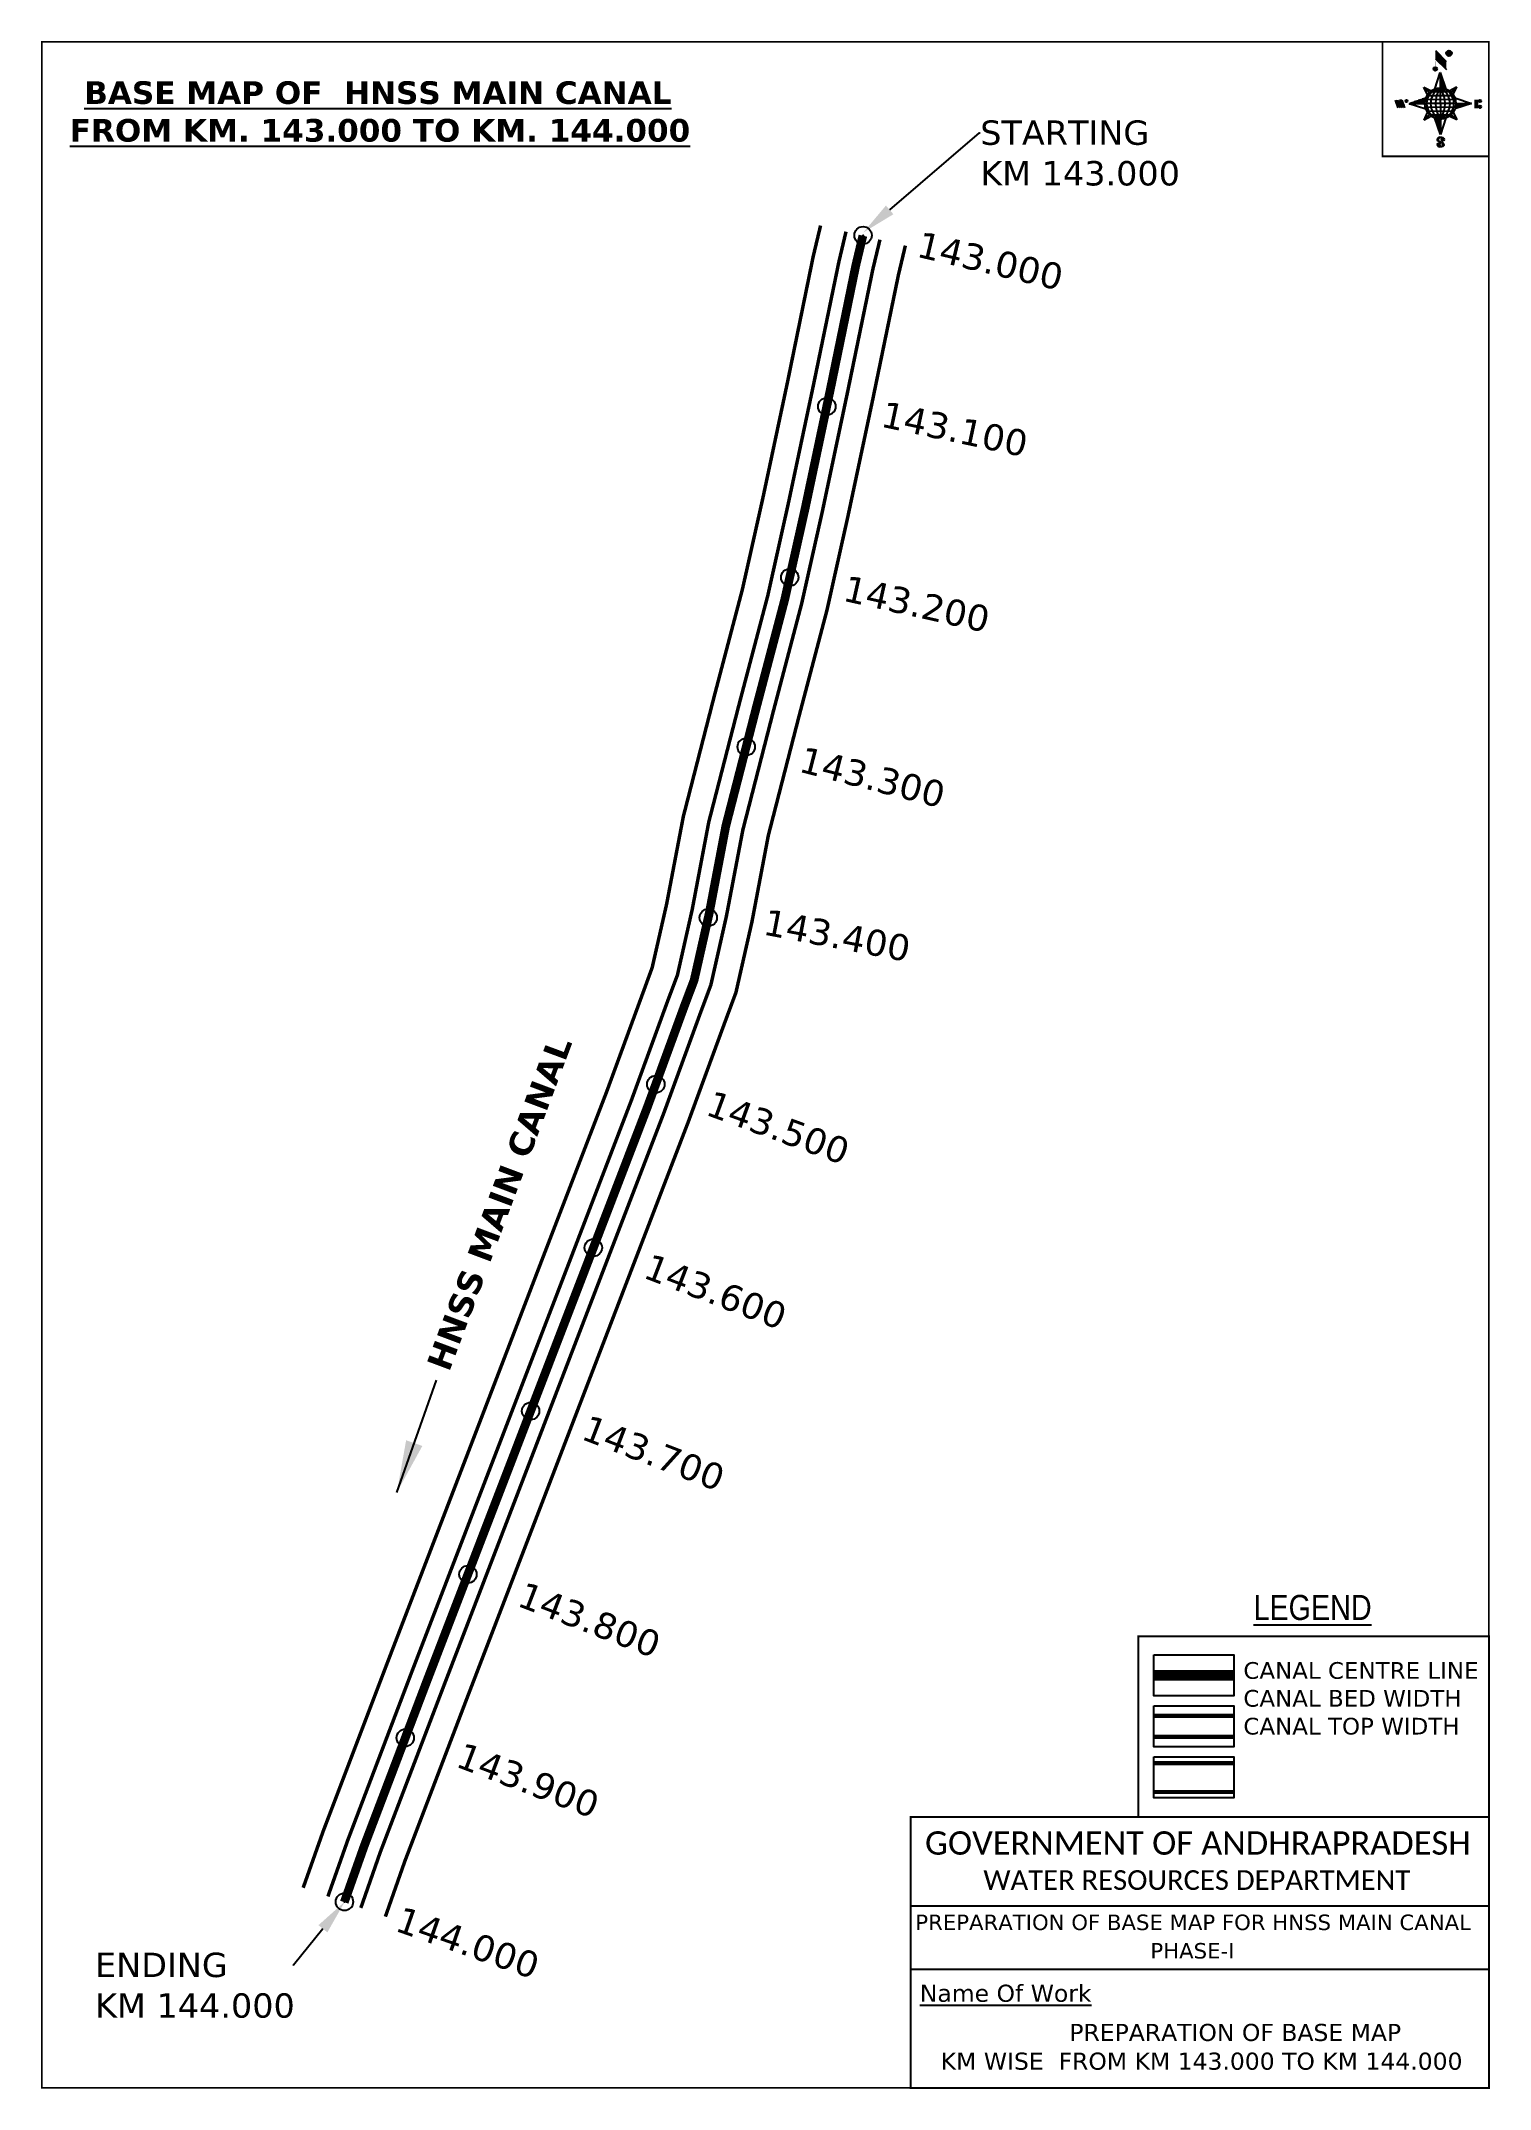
# Model space of a CAD drawing. Header units: inches. Extents: x 759831 to 760663, y 1684253 to 1685429.
import ezdxf
from ezdxf import colors
from ezdxf.entities.mleader import LeaderData, LeaderLine
from ezdxf.enums import TextEntityAlignment as Align
from ezdxf.math import Vec2, Vec3

# ---------------------------------------------------------------- set-up
doc = ezdxf.new("R2010")
doc.units = ezdxf.units.IN
doc.header["$MEASUREMENT"] = 0
doc.header["$PDMODE"] = 32
doc.header["$PDSIZE"] = 10
doc.linetypes.add('HIDDEN2', pattern=[0.1875, 0.125, -0.0625])
for name, color, linetype in [('AQUADUCT', 1, 'Continuous'), ('bord', 1, 'Continuous'), ('CANAL1', 1, 'Continuous'), ('CSMark', 72, 'Continuous'), ('DCBMS', 232, 'Continuous'), ('PAGE', 7, 'Continuous'), ('TEXT', 7, 'Continuous')]:
    doc.layers.add(name, color=color, linetype=linetype)
doc.styles.add('ARIALN', font='ARIALN_1.TTF')
doc.styles.get("Standard").update_dxf_attribs({"font": 'verdana_0.ttf'})
doc.dimstyles.get("Standard").update_dxf_attribs({"dimtxt": 0.18, "dimasz": 0.18, "dimexe": 0.18, "dimexo": 0.0625, "dimgap": 0.09, "dimtad": 0, "dimtih": 1, "dimtoh": 1, "dimdec": 4, "dimzin": 0, "dimdsep": 46, "dimtxsty": 'Standard', "dimcen": 0.09, "dimadec": 0, "dimazin": 0, "dimtfac": 1, "dimtdec": 4, "dimtofl": 0, "dimtmove": 0, "dimatfit": 3, "dimfxl": 0, "dimtolj": 1, "dimtzin": 0, "dimarcsym": 0})
pattern_1 = [(267.297113149, (-8720374.938, 50637915.138), (10.5367255337, -0.497431438), [])]
pattern_2 = [(357.297113149, (-8720374.938, 50637915.138), (0.497431438, 10.5367255337), [])]

# ---------------------------------------------------------------- blocks, each defined once
blk = doc.blocks.new('*X16')
at = {"color": 0, "linetype": 'Continuous'}
for p, q in [((6321.6, 240.5), (6322.3, 241.2)), ((6321.6, 240.3), (6322.3, 241)), ((6321.6, 240.1), (6322.3, 240.8)), ((6321.6, 239.9), (6322.4, 240.7)), ((6321.6, 239.8), (6322.4, 240.6)), ((6321.6, 239.6), (6322.5, 240.5)), ((6321.6, 239.4), (6322.5, 240.3)), ((6321.6, 239.2), (6322.6, 240.2)), ((6321.7, 239.1), (6322.6, 240.1)), ((6321.8, 240.8), (6322.4, 241.4)), ((6321.8, 239), (6322.7, 240)), ((6321.8, 239), (6322.8, 239.9)), ((6321.9, 238.9), (6322.9, 239.8)), ((6322, 238.8), (6323, 239.7)), ((6322.1, 241.3), (6322.4, 241.6)), ((6322.1, 238.7), (6323.1, 239.6)), ((6322.2, 238.6), (6323.1, 239.6)), ((6322.3, 238.5), (6323.2, 239.5)), ((6322.4, 238.5), (6323.3, 239.4)), ((6322.5, 238.4), (6323.4, 239.3)), ((6322.7, 238.4), (6323.6, 239.3)), ((6322.8, 238.3), (6323.7, 239.2)), ((6322.9, 238.3), (6323.8, 239.1)), ((6323.1, 238.2), (6323.9, 239.1)), ((6323.2, 238.2), (6324, 239)), ((6323.3, 238.2), (6324.2, 239)), ((6323.5, 238.1), (6324.3, 238.9)), ((6323.7, 238.1), (6324.4, 238.9)), ((6323.8, 238.1), (6324.6, 238.8)), ((6324.1, 238.2), (6324.7, 238.8)), ((6324.3, 238.3), (6324.9, 238.8)), ((6324.6, 238.3), (6325.1, 238.8)), ((6324.8, 238.4), (6325.2, 238.8)), ((6325.1, 238.5), (6325.4, 238.8)), ((6325.4, 238.6), (6325.6, 238.8))]:
    blk.add_line(p, q, dxfattribs=at)
blk = doc.blocks.new('*X15')
at = {"color": 0, "linetype": 'Continuous'}
for p, q in [((6324.4, 240.3), (6324.5, 240.4)), ((6324.6, 240.3), (6324.8, 240.5)), ((6324.7, 240.2), (6325, 240.5)), ((6324.8, 240.2), (6325.2, 240.6)), ((6325, 240.1), (6325.5, 240.6)), ((6325.1, 240.1), (6325.6, 240.6)), ((6325.2, 240), (6325.8, 240.6)), ((6325.3, 240), (6326, 240.6)), ((6325.4, 239.9), (6326.1, 240.6)), ((6325.5, 239.8), (6326.2, 240.5)), ((6325.6, 239.8), (6326.3, 240.5)), ((6325.7, 239.7), (6326.5, 240.4)), ((6325.9, 239.6), (6326.6, 240.3)), ((6326, 239.5), (6326.7, 240.3)), ((6326, 239.4), (6326.8, 240.2)), ((6326.1, 239.3), (6327, 240.2)), ((6326.2, 239.3), (6327.1, 240.1)), ((6326.3, 239.2), (6327.1, 240)), ((6326.4, 239.1), (6327.2, 239.9)), ((6326.5, 239), (6327.3, 239.8)), ((6326.5, 238.9), (6327.4, 239.7)), ((6326.6, 238.8), (6327.5, 239.6)), ((6326.7, 238.7), (6327.5, 239.5)), ((6326.8, 238.6), (6327.6, 239.4)), ((6326.8, 238.5), (6327.7, 239.3)), ((6326.8, 236.5), (6327.4, 237)), ((6326.9, 238.3), (6327.8, 239.2)), ((6326.9, 238.2), (6327.9, 239.1)), ((6326.9, 236.8), (6327.6, 237.4)), ((6327, 238.1), (6327.8, 239)), ((6327, 237.9), (6327.8, 238.8)), ((6327, 237.8), (6327.8, 238.6)), ((6327, 237.6), (6327.8, 238.4)), ((6327, 237.4), (6327.8, 238.2)), ((6327, 237.3), (6327.8, 238)), ((6327, 237.1), (6327.8, 237.9))]:
    blk.add_line(p, q, dxfattribs=at)
blk = doc.blocks.new('H')
at = {"layer": 'bord', "extrusion": (0.000427885, 0.004792, 0.999988)}
h = blk.add_hatch(dxfattribs=at)
h.set_pattern_fill('LINE', color=8, scale=84.387686, angle=-2.7029, style=0)
h.set_pattern_definition(pattern_2)
h.paths.add_polyline_path([(-492, 786, -0.090992), (-448, 775), (-486, 912)])
h = blk.add_hatch(dxfattribs=at)
h.set_pattern_fill('LINE', color=8, scale=84.387686, angle=-92.7029, style=0)
h.set_pattern_definition(pattern_1)
h.paths.add_polyline_path([(-625, 665, -0.090992), (-615, 710), (-751, 671)])
h = blk.add_hatch(dxfattribs=at)
h.set_pattern_fill('LINE', color=8, scale=84.387686, angle=-2.7029, style=0)
h.set_pattern_definition(pattern_2)
h.paths.add_polyline_path([(-504, 533, -0.090992), (-549, 543), (-510, 406)])
h = blk.add_hatch(dxfattribs=at)
h.set_pattern_fill('LINE', color=8, scale=84.387686, angle=-92.7029, style=0)
h.set_pattern_definition(pattern_1)
h.paths.add_polyline_path([(-246, 647), (-372, 653, -0.090992), (-382, 609)])
for p, q in [((-519, 1020, -1217), (-435, 927, -1216)), ((-516, 1087, -1217), (-432, 994, -1217)), ((-538, 774, -1216), (-487, 906, -1216)), ((-487, 906, -1216), (-493, 780, -1216)), ((-487, 906, -1216), (-448, 769, -1216)), ((-865, 701, -1215), (-847, 638, -1215)), ((-847, 700, -1215), (-829, 637, -1215)), ((-829, 699, -1215), (-811, 636, -1215)), ((-829, 699, -1215), (-811, 698, -1215)), ((-811, 698, -1215), (-794, 635, -1215)), ((-752, 665, -1215), (-615, 704, -1215)), ((-627, 794, -1216), (-567, 760, -1216)), ((-627, 794, -1216), (-584, 747, -1215)), ((-599, 731, -1215), (-627, 794, -1216)), ((-421, 753, -1216), (-359, 781, -1216)), ((-359, 781, -1216), (-405, 739, -1216)), ((-359, 781, -1216), (-392, 721, -1215)), ((-379, 693, -1215), (-246, 641, -1215)), ((-213, 669, -1215), (-217, 601, -1215)), ((-752, 665, -1215), (-625, 659, -1215)), ((-619, 614, -1215), (-752, 665, -1215)), ((-639, 526, -1214), (-606, 585, -1215)), ((-639, 526, -1214), (-593, 568, -1215)), ((-577, 553, -1215), (-639, 526, -1214)), ((-511, 400, -1214), (-549, 537, -1214)), ((-460, 533, -1215), (-511, 400, -1214)), ((-505, 527, -1214), (-511, 400, -1214)), ((-371, 513, -1214), (-431, 546, -1215)), ((-371, 513, -1214), (-414, 560, -1215)), ((-399, 576, -1215), (-371, 513, -1214)), ((-246, 641, -1215), (-383, 603, -1215)), ((-373, 647, -1215), (-246, 641, -1215)), ((-197, 600, -1215), (-194, 668, -1215))]:
    blk.add_line(p, q, dxfattribs=at)
at = {"layer": 'bord', "color": 8, "linetype": 'ByBlock', "extrusion": (0.000427885, 0.004792, 0.999988)}
for p, q in [((-375, 679, -1215), (-620, 691, -1215)), ((-386, 711, -1215), (-605, 722, -1215)), ((-411, 744, -1216), (-578, 752, -1216)), ((-493, 780, -1216), (-505, 527, -1214)), ((-373, 647, -1215), (-625, 659, -1215)), ((-378, 616, -1215), (-623, 628, -1215)), ((-392, 585, -1215), (-611, 595, -1215)), ((-420, 555, -1215), (-587, 562, -1215))]:
    blk.add_line(p, q, dxfattribs=at)
at = {"layer": 'bord', "extrusion": (0.000427885, 0.004792, 0.999988), "elevation": -1212}
for points, const_width in [([(-522, 960), (-516, 1093)], 1.61), ([(-434, 933), (-428, 1066)], 1.61), ([(-870, 707), (-846, 706)], 0.642), ([(-829, 643), (-821, 678)], 0.642), ([(-793, 641), (-782, 694)], 0.642), ([(-223, 676), (-174, 673)], 0.706), ([(-829, 643), (-855, 644)], 0.642), ([(-811, 642), (-784, 641)], 0.642), ([(-177, 605), (-226, 607)], 0.706), ([(-195, 645), (-185, 644)], 0.706)]:
    blk.add_lwpolyline(points, dxfattribs=dict(at, const_width=const_width))
for points, const_width in [([(-414, 1073, 1), (-398, 1058, 1)], 22.3), ([(-530, 950, 1), (-520, 939, 1)], 14.8), ([(-776, 697, 1), (-769, 690, 1)], 8.9), ([(-180, 618, 1), (-173, 611, 1)], 9.79), ([(-178, 667, 1), (-171, 660, 1)], 9.79), ([(-490, 362, 1), (-498, 369, 1)], 11.1), ([(-525, 322, 1), (-533, 329, 1)], 11.1)]:
    blk.add_lwpolyline(points, format="xyb", close=True, dxfattribs=dict(at, const_width=const_width))
for points in [[(-537, 317), (-531, 310), (-520, 307), (-505, 307), (-494, 310), (-486, 318), (-487, 326), (-491, 333), (-494, 336), (-503, 341), (-522, 347), (-530, 352), (-534, 355), (-537, 363), (-537, 373), (-530, 381), (-520, 384), (-504, 384), (-493, 380), (-487, 373)], [(-522, 348), (-526, 354), (-528, 361), (-528, 371), (-526, 375), (-521, 381), (-515, 384)], [(-505, 307), (-499, 312), (-497, 319), (-497, 327), (-501, 335), (-509, 343)]]:
    blk.add_lwpolyline(points, dxfattribs=at)
at = {"layer": 'bord', "extrusion": (0.000427885, 0.004792, 0.999988)}
for centre, radius in [((-406, 1065, -1212), 22.3), ((-525, 944, -1212), 14.8), ((-773, 694, -1212), 8.9), ((-498, 659, -1212), 127), ((-177, 615, -1212), 9.79), ((-174, 663, -1212), 9.79), ((-494, 365, -1212), 11.1), ((-529, 325, -1212), 11.1)]:
    blk.add_circle(centre, radius, dxfattribs=at)
at = {"layer": 'bord', "color": 8, "linetype": 'ByBlock', "extrusion": (0.000427885, 0.004792, 0.999988)}
for centre, radius, start, end in [((-482, 658, -1212), 128, 94.9254, 259.6691), ((-437, 656, -1212), 141, 113.2864, 241.308), ((-316, 651, -1212), 222, 142.5892, 212.0053), ((-560, 662, -1212), 141, 293.2864, 61.308), ((-681, 668, -1212), 222, 322.5892, 32.0053), ((-515, 660, -1212), 128, 274.9254, 79.6691)]:
    blk.add_arc(centre, radius, start, end, dxfattribs=at)
at = {"layer": 'bord', "extrusion": (0.000427885, 0.004792, 0.999988)}
for points in [[(-516, 1093, -1212), (-431, 1000, -1212), (-519, 1026, -1212), (-434, 933, -1212)], [(-864, 707, -1212), (-846, 706, -1212), (-846, 644, -1212), (-829, 643, -1212)], [(-829, 705, -1212), (-811, 704, -1212), (-811, 642, -1212), (-793, 641, -1212)], [(-193, 674, -1212), (-197, 606, -1212), (-213, 675, -1212), (-216, 607, -1212)]]:
    blk.add_solid(points, dxfattribs=at)
at = {"layer": 'bord', "extrusion": (0.000427885, 0.004792, 0.999988), "xscale": 7.977342409717546, "yscale": 7.977342408231451, "zscale": 7.977342408476333, "rotation": 138.0840426661453}
for name, p in [('*X15', (38301, -31929, -1212)), ('*X16', (38314, -31951, -1212))]:
    blk.add_blockref(name, p, dxfattribs=at)

msp = doc.modelspace()

# ---------------------------------------------------------------- linework, layer by layer
at = {"color": 3}
for p in [(760302.7, 1685317.8), (760281.9, 1685219.5), (760260.6, 1685121.3), (760235.6, 1685024), (760213.8, 1684925.9), (760183.7, 1684830.2), (760147.8, 1684736.3), (760111.8, 1684642.5), (760075.8, 1684548.7), (760039.8, 1684454.8), (760004.9, 1684360.6)]:
    msp.add_point(p, dxfattribs=at)
at = {"layer": 'CANAL1', "color": 200, "const_width": 2}
for points in [[(760278.3, 1685323.4), (760274.1, 1685305.8), (760259.4, 1685233.9), (760245.1, 1685166.6), (760233.4, 1685114.4), (760217.3, 1685053.3), (760199.5, 1684984), (760189.9, 1684933.7), (760181.6, 1684897.2), (760176.6, 1684883.5), (760155.5, 1684826), (760120, 1684733.7), (760071.8, 1684608), (760029.3, 1684497.3), (759992.7, 1684401.2), (759981.2, 1684368.7)], [(760327, 1685311.9), (760323, 1685295), (760308.3, 1685223.7), (760293.9, 1685155.9), (760282, 1685102.6), (760265.7, 1685040.7), (760248.3, 1684973.1), (760238.9, 1684923.5), (760229.7, 1684882.9), (760223.5, 1684866.2), (760202.3, 1684808.5), (760166.7, 1684715.8), (760118.5, 1684590.1), (760076, 1684479.5), (760039.6, 1684384), (760028.4, 1684352.1)]]:
    msp.add_lwpolyline(points, dxfattribs=at)
at = {"layer": 'CANAL1', "color": 5, "const_width": 2}
for points in [[(760292.9, 1685319.9), (760288.8, 1685302.5), (760274, 1685230.8), (760259.7, 1685163.4), (760248, 1685110.9), (760231.8, 1685049.5), (760214.1, 1684980.8), (760204.6, 1684930.6), (760196.1, 1684892.9), (760190.6, 1684878.3), (760169.6, 1684820.8), (760134.1, 1684728.3), (760085.8, 1684602.6), (760043.3, 1684492), (760006.8, 1684396), (759995.4, 1684363.7)], [(760014.3, 1684357.1), (760025.5, 1684389.2), (760062, 1684484.8), (760104.5, 1684595.5), (760152.7, 1684721.1), (760188.3, 1684813.7), (760209.4, 1684871.4), (760215.3, 1684887.2), (760224.2, 1684926.6), (760233.7, 1684976.4), (760251.2, 1685044.5), (760267.4, 1685106.1), (760279.3, 1685159.1), (760293.6, 1685226.8), (760308.3, 1685298.2), (760312.4, 1685315.3)]]:
    msp.add_lwpolyline(points, dxfattribs=at)
at = {"layer": 'CANAL1', "color": 1, "linetype": 'HIDDEN2', "ltscale": 100, "const_width": 5}
msp.add_lwpolyline([(760302.6, 1685317.6), (760298.5, 1685300.4), (760283.8, 1685228.8), (760269.5, 1685161.2), (760257.7, 1685108.5), (760241.5, 1685047), (760223.9, 1684978.6), (760214.4, 1684928.6), (760205.7, 1684890), (760200, 1684874.9), (760178.9, 1684817.2), (760143.4, 1684724.7), (760095.1, 1684599), (760052.6, 1684488.4), (760016.2, 1684392.6), (760004.8, 1684360.4)], dxfattribs=at)
at = {"layer": 'CANAL1', "color": 1, "linetype": 'HIDDEN2', "ltscale": 100, "const_width": 6, "elevation": -0.4}
msp.add_lwpolyline([(760515.7, 1684490.7), (760469.7, 1684490.7)], dxfattribs=at)
at = {"layer": 'CANAL1', "color": 5, "const_width": 2.4, "elevation": -0.4}
for points in [[(760515.7, 1684467.4), (760469.7, 1684467.4)], [(760515.7, 1684455.4), (760469.7, 1684455.4)]]:
    msp.add_lwpolyline(points, dxfattribs=at)
at = {"layer": 'CANAL1', "color": 200, "const_width": 2.4, "elevation": -0.4}
for points in [[(760515.7, 1684440.2), (760469.7, 1684440.2)], [(760515.7, 1684423.7), (760469.7, 1684423.7)]]:
    msp.add_lwpolyline(points, dxfattribs=at)
at = {"layer": 'PAGE', "const_width": 1}
msp.add_lwpolyline([(759831.1, 1685428.9), (759831.1, 1684253.7), (760662.1, 1684253.7), (760662.1, 1685428.9), (759831.1, 1685428.9)], dxfattribs=at)
at = {"layer": 'PAGE'}
for points, const_width in [([(760662.1, 1685428.9), (760601, 1685428.9), (760601, 1685363.2), (760662.1, 1685363.2)], 1), ([(760662.1, 1684409.3), (760460.8, 1684409.3), (760460.8, 1684513.1), (760662.1, 1684513.1)], 1.2), ([(760330, 1684409.3), (760662.1, 1684409.3), (760662.1, 1684253.7), (760330, 1684253.7)], 1.2)]:
    msp.add_lwpolyline(points, close=True, dxfattribs=dict(at, const_width=const_width))
at = {"layer": 'PAGE', "elevation": -0.4}
for points in [[(760469.7, 1684502.5), (760515.7, 1684502.5), (760515.7, 1684478.9), (760469.7, 1684478.9)], [(760469.7, 1684473.2), (760515.7, 1684473.2), (760515.7, 1684449.7), (760469.7, 1684449.7)], [(760469.7, 1684443.9), (760515.7, 1684443.9), (760515.7, 1684420.4), (760469.7, 1684420.4)]]:
    msp.add_lwpolyline(points, close=True, dxfattribs=at)
at = {"layer": 'PAGE'}
for points in [[(760330, 1684358.3), (760662.1, 1684358.3)], [(760330, 1684322), (760662.1, 1684322)]]:
    msp.add_lwpolyline(points, dxfattribs=at)

# ---------------------------------------------------------------- block references
at = {"layer": 'AQUADUCT', "color": 1, "xscale": 0.0703495379661093, "yscale": 0.07034953800030053, "zscale": 0.07034953795990817, "rotation": 3.078330607406165}
msp.add_blockref('H', (760671.7, 1685349.5, 85.4), dxfattribs=at)

# ---------------------------------------------------------------- texts
at = {"layer": 'CANAL1', "insert": (760051.5, 1684668.5), "char_height": 14, "width": 205.129, "attachment_point": 1, "rotation": 69.5109}
msp.add_mtext('\\pi0.96322;{\\fVerdana|b1|i0|c0|p34;HNSS MAIN CANAL}', dxfattribs=at)
at = {"layer": 'CSMark', "color": 1}
for s, rotation, p in [('143.000', 346.647, (760334.4, 1685313)), ('143.100', 348.0161, (760313.7, 1685215.4)), ('143.200', 347.3925, (760292, 1685115.4)), ('143.300', 345.5731, (760266.9, 1685017.2)), ('143.400', 349.2494, (760246, 1684923.7)), ('143.500', 339.897, (760214, 1684820)), ('143.600', 338.9886, (760178.3, 1684726.4)), ('143.700', 338.9896, (760142.7, 1684633.7)), ('143.800', 338.9906, (760105.9, 1684537.9)), ('143.900', 339.1584, (760070.6, 1684445.6)), ('144.000', 340.6462, (760035.6, 1684351.3))]:
    msp.add_text(s, height=15, rotation=rotation, dxfattribs=at).set_placement(p, align=Align.MIDDLE_LEFT)
at = {"layer": 'PAGE', "extrusion": (0.000201441, 0.004807, 0.999988), "style": 'ARIALN'}
msp.add_text('%%ULEGEND', height=14.4, rotation=359.9999, dxfattribs=at).set_placement((760560.8, 1684509.5, 8250.4), align=Align.MIDDLE)
at = {"layer": 'PAGE', "extrusion": (0.000201441, 0.004807, 0.999988)}
for s, height, p in [('PREPARATION OF BASE MAP FOR HNSS MAIN CANAL', 8.878, (760332.7, 1684324.2, 8249.5)), ('%%UName Of Work', 9.822, (760335.3, 1684283, 8248.2))]:
    msp.add_text(s, height=height, rotation=359.9999, dxfattribs=at).set_placement(p)
for s, height, p in [('PHASE-I', 8.88, (760491.8, 1684312.3, 8249.5)), ('PREPARATION OF BASE MAP', 9.822, (760516.4, 1684265.4, 8248.3)), ('KM WISE  FROM KM 143.000 TO KM 144.000', 9.822, (760497.1, 1684248.9, 8248.3))]:
    msp.add_text(s, height=height, rotation=359.9999, dxfattribs=at).set_placement(p, align=Align.MIDDLE_CENTER)
at = {"layer": 'PAGE', "extrusion": (0.000201441, 0.004807, 0.999988), "attachment_point": 1, "text_direction": (1, -1e-06, -0.000201)}
for s, insert, char_height, width in [('CANAL CENTRE LINE CANAL BED WIDTH {\\H2.3741x; }CANAL TOP WIDTH{\\H1.9188x; }', (760521.1, 1684498.3, -0.4), 9.6, 168.926), ('\\pi3.5885;{\\fCalibri|b0|i0|c0|p34;\\H1.3333x;GOVERNMENT OF ANDHRAPRADESH\\P\\pi37.073;\\H0.83998x;WATER RESOURCES DEPARTMENT}', (760334.7, 1684401.1, -1.3), 10.059, 321.276)]:
    msp.add_mtext(s, dxfattribs=dict(at, insert=insert, char_height=char_height, width=width))
at = {"layer": 'TEXT', "color": 1, "insert": (759833.7, 1685406.3), "char_height": 13, "width": 379.826, "attachment_point": 1}
msp.add_mtext('\\pi21.755;{\\fVerdana|b1|i0|c0|p34;\\LBASE MAP OF  HNSS MAIN CANAL \\P\\pi13.452;FROM KM. 143.000 TO KM. 144.000}', dxfattribs=at)

# ---------------------------------------------------------------- leaders
at = {"layer": 'CANAL1'}
msp.add_leader([(760035, 1684595.8), (760057.7, 1684660.2)], dimstyle='Standard', override={"dimasz": 30, "dimgap": 0.09, "dimtad": 0}, dxfattribs=at)
at = {"layer": 'DCBMS', "color": 5}
ml = msp.add_multileader_mtext('Standard', dxfattribs=at)
ml.set_content('STARTING\\PKM 143.000', color=5)
ml.set_leader_properties()
ml.build(insert=Vec2(0, 0))
ml.multileader.update_dxf_attribs({"dogleg_length": 0.36, "arrow_head_size": 20})
ctx = ml.context
ctx.base_point, ctx.char_height, ctx.arrow_head_size, ctx.landing_gap_size, ctx.plane_origin = Vec3(760369.9, 1685376.6), 14, 20, 0.09, Vec3(760516.9, 1685440.9)
notes = []
notes.append((ctx, [(1, (1, 1, 0), (760369.5, 1685376.6), (1, 0), 0.36, [(0, [(760302.8, 1685319.4)], 0, [])])]))
ctx.mtext.insert, ctx.mtext.flow_direction = Vec3(760370, 1685383.8), 5
ml = msp.add_multileader_mtext('Standard', dxfattribs=at)
ml.set_content('ENDING \\PKM 144.000', color=5)
ml.set_leader_properties()
ml.build(insert=Vec2(0, 0))
ml.multileader.update_dxf_attribs({"dogleg_length": 0.36, "arrow_head_size": 20})
ctx = ml.context
ctx.base_point, ctx.char_height, ctx.arrow_head_size, ctx.landing_gap_size, ctx.plane_origin = Vec3(759861.6, 1684324.3), 14, 20, 0.09, Vec3(760011.7, 1684246)
notes.append((ctx, [(0, (1, 1, 0), (759975.7, 1684324.3), (-1, 0), 0.36, [(0, [(760005.1, 1684360.7)], 0, [])])]))
ctx.mtext.insert, ctx.mtext.width, ctx.mtext.flow_direction = Vec3(759861.7, 1684331.4), 118.373, 5
for ctx, leaders in notes:
    for number, flags, end, landing, length, lines in leaders:
        leader = LeaderData()
        leader.index, (leader.has_last_leader_line, leader.has_dogleg_vector, leader.attachment_direction) = number, flags
        leader.last_leader_point, leader.dogleg_vector, leader.dogleg_length = Vec3(end), Vec3(landing), length
        for number, points, colour, breaks in lines:
            line = LeaderLine()
            line.index, line.vertices, line.color, line.breaks = number, Vec3.list(points), colors.encode_raw_color(colour), breaks
            leader.lines.append(line)
        ctx.leaders.append(leader)

doc.saveas('drawing.dxf')
